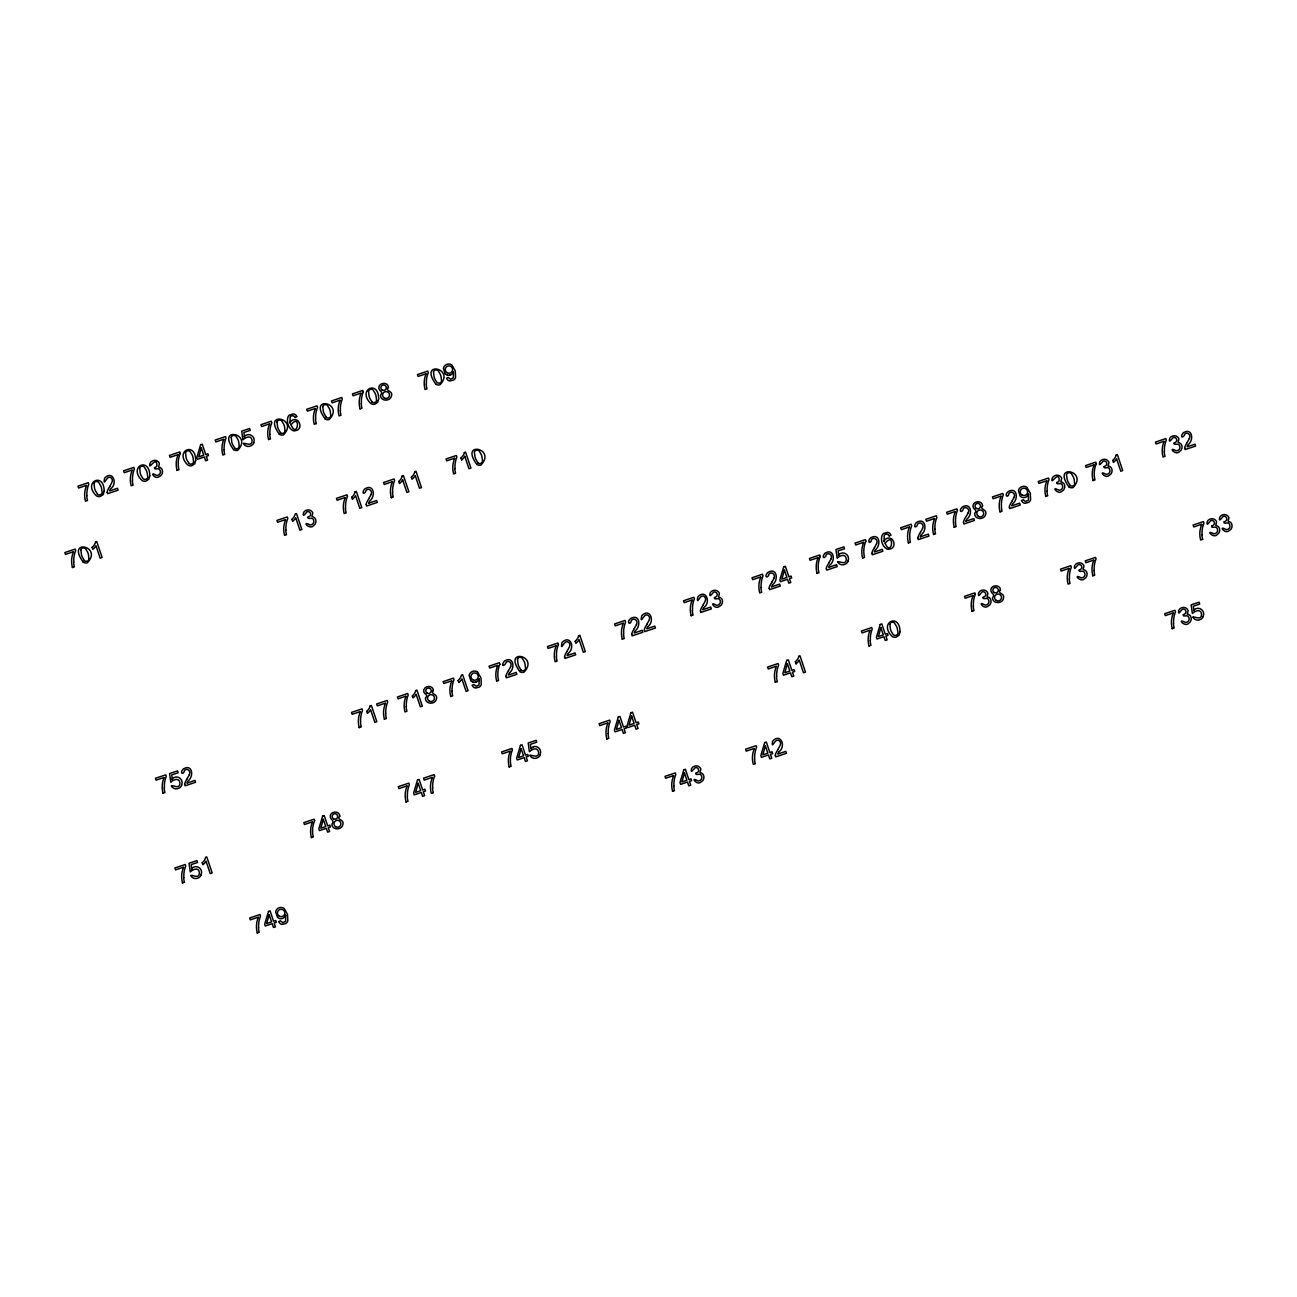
<?xml version="1.0" encoding="UTF-8"?>
<svg xmlns="http://www.w3.org/2000/svg" width="1297" height="1297" viewBox="0 0 1297 1297"><rect width="100%" height="100%" fill="white"/><g stroke="black" fill="none" stroke-linecap="round" stroke-linejoin="round"><path stroke-width="1.5" d="M94.049 483.522L94.535 488.288A29.782 29.782 0 0 0 95.346 490.606L97.518 494.157M80.949 549.912L81.452 554.678A29.782 29.782 0 0 0 82.246 556.997L84.418 560.547M139.671 468.201L140.173 472.967A29.766 29.766 0 0 0 140.968 475.286L143.14 478.82A3.032 3.032 0 0 0 147.842 477.328L147.128 472.708A30.836 30.836 0 0 0 146.334 470.406L144.162 466.855A2.918 2.918 0 0 0 139.492 468.136M185.552 452.783L186.055 457.565A29.782 29.782 0 0 0 186.849 459.868L189.022 463.418M231.288 437.413L231.774 442.18A29.782 29.782 0 0 0 232.585 444.498L234.757 448.032M277.055 422.028L277.558 426.794A29.782 29.782 0 0 0 278.352 429.112L280.525 432.647M322.823 406.626L323.326 411.408A29.782 29.782 0 0 0 324.12 413.711L326.293 417.261M368.543 391.272L369.045 396.039A29.782 29.782 0 0 0 369.84 398.357L372.012 401.908M433.555 371.915L434.057 376.697A29.782 29.782 0 0 0 434.852 379L437.024 382.55A3.032 3.032 0 0 0 441.726 381.059M517.552 659.346L518.038 664.129A29.782 29.782 0 0 0 518.832 666.431L521.021 669.982M889.888 624.214L890.391 628.98A29.782 29.782 0 0 0 891.185 631.299L893.357 634.849A3.032 3.032 0 0 0 898.059 633.358L897.346 628.737A30.869 30.869 0 0 0 896.551 626.419L894.379 622.868A2.918 2.918 0 0 0 889.71 624.149M88.942 559.007L88.407 554.435A30.869 30.869 0 0 0 87.612 552.117L85.44 548.566A2.918 2.918 0 0 0 80.771 549.847M193.561 461.894L193.026 457.306A30.869 30.869 0 0 0 192.232 454.988L190.043 451.453A2.918 2.918 0 0 0 185.39 452.734M239.28 446.508L238.745 441.937A30.869 30.869 0 0 0 237.951 439.618L235.778 436.068A2.918 2.918 0 0 0 231.109 437.348M285.064 431.123L284.529 426.535A30.869 30.869 0 0 0 283.719 424.232L281.546 420.682A2.918 2.918 0 0 0 276.877 421.963M330.816 415.737L330.281 411.149A30.869 30.869 0 0 0 329.487 408.831L327.314 405.296A2.918 2.918 0 0 0 322.645 406.577M376.552 400.368L376.017 395.796A30.869 30.869 0 0 0 375.222 393.477L373.033 389.927A2.918 2.918 0 0 0 368.38 391.208M441.547 381.026L441.012 376.438A30.869 30.869 0 0 0 440.218 374.12L438.208 370.715A2.918 2.918 0 0 0 433.376 371.866M482.516 461.262L481.981 456.69A30.869 30.869 0 0 0 481.187 454.372L479.177 450.967A2.918 2.918 0 0 0 474.345 452.102L475.01 456.933A29.782 29.782 0 0 0 475.804 459.251L477.993 462.786M525.544 668.458L525.009 663.869A30.869 30.869 0 0 0 524.215 661.551L522.043 658.017A2.918 2.918 0 0 0 517.373 659.298M1074.662 483.797L1074.127 479.225A30.836 30.836 0 0 0 1073.332 476.907L1071.322 473.502A2.918 2.918 0 0 0 1066.491 474.653L1067.172 479.485A29.766 29.766 0 0 0 1067.966 481.787L1070.138 485.337M299.591 427.507L299.785 426.81A6.485 6.485 0 0 0 299.542 423.438L298.505 421.476A5.026 5.026 0 0 0 296.932 420.163L295.521 419.661A4.507 4.507 0 0 0 294.079 419.628L293.106 419.855A4.945 4.945 0 0 0 291.144 421.087A4.491 4.491 0 0 0 290.285 422.352L289.961 423.276L290.139 416.856A2.886 2.886 0 0 1 293.77 416.061A4.086 4.086 0 0 1 295.019 417.504L296.964 416.661L295.927 415.17A4.248 4.248 0 0 0 293.333 413.938L289.458 415.072A4.896 4.896 0 0 0 288.258 416.321C286.086 421.055 288.161 428.205 292.895 430.604A5.058 5.058 0 0 0 294.597 430.863L297.078 430.264A4.88 4.88 0 0 0 299.607 427.507M189.33 774.649C191.405 771.618 187.627 767.662 184.677 770.142C183.477 775.752 179.148 773.239 183.315 768.959C192.394 763.349 194.193 776.563 188.016 780.989A8.139 8.139 0 0 0 187.141 783.031M370.942 494.627C372.985 491.644 369.369 487.607 366.354 489.958C364.895 495.146 360.777 493.8 364.619 489.001C373.812 482.889 376.065 496.492 369.613 501.08A8.285 8.285 0 0 0 368.721 503.155M510.58 666.674C512.412 663.983 509.575 659.995 506.511 661.827C504.403 666.95 500.188 666.626 504.371 661.13C513.401 655.131 515.639 668.49 509.283 672.997A8.139 8.139 0 0 0 508.408 675.04L516.238 672.43L516.871 674.31L506.349 677.845A3.68 3.68 0 0 1 506.122 676.499M636.454 624.473C638.675 621.231 634.395 617.194 631.493 620.112C630.455 626.435 625.916 621.96 630.78 618.393C640.102 613.497 640.961 626.613 635.125 630.926A8.285 8.285 0 0 0 634.233 633.001L642.21 630.342L642.858 632.255L632.158 635.854A3.745 3.745 0 0 1 631.915 634.476M773.904 578.267C775.995 575.187 772.169 571.166 769.17 573.696C767.889 579.289 763.576 576.889 767.775 572.48C777.033 566.773 778.832 580.229 772.574 584.704A8.285 8.285 0 0 0 771.683 586.779M830.955 558.942C832.966 556.008 829.464 552.003 826.448 554.354C825.07 559.526 820.936 558.083 824.746 553.397C833.614 547.415 836.111 560.612 829.74 565.119A8.139 8.139 0 0 0 828.767 567.324L836.614 564.698L837.246 566.578L826.724 570.129A3.68 3.68 0 0 1 826.497 568.783M876.561 543.605C878.75 540.427 874.535 536.455 871.681 539.309C870.709 545.259 866.283 541.514 870.757 537.769C879.901 532.548 881.214 545.615 875.264 549.944A8.139 8.139 0 0 0 874.389 551.987L882.219 549.361L882.852 551.241L872.33 554.792A3.68 3.68 0 0 1 872.103 553.446M922.572 528.268C924.615 525.285 921 521.248 917.984 523.599C916.525 528.787 912.407 527.441 916.249 522.642C925.442 516.53 927.712 530.133 921.243 534.721A8.285 8.285 0 0 0 920.351 536.796M968.146 512.818C970.221 509.786 966.443 505.814 963.509 508.311C962.309 513.92 957.964 511.407 962.131 507.127C971.21 501.517 973.009 514.731 966.832 519.157A8.139 8.139 0 0 0 965.957 521.183M1013.978 497.4C1016.151 494.222 1011.952 490.234 1009.098 493.103C1008.126 499.053 1003.7 495.308 1008.174 491.563C1017.318 486.343 1018.615 499.394 1012.681 503.739A8.139 8.139 0 0 0 1011.806 505.781L1019.637 503.155L1020.269 505.036L1009.747 508.586A3.68 3.68 0 0 1 1009.52 507.24M1189.333 438.435C1191.213 435.662 1188.165 431.658 1185.101 433.684C1183.302 438.856 1179.249 437.624 1183.318 432.744C1192.397 427.135 1194.197 440.38 1188.02 444.774A8.139 8.139 0 0 0 1187.144 446.817L1194.975 444.19L1195.607 446.071L1185.085 449.605A3.68 3.68 0 0 1 1184.858 448.259M778.703 751.952C786.566 746.699 780.713 732.27 772.623 741.154C771.277 749.034 773.839 742.111 776.579 740.328C779.627 739.209 781.653 743.1 780.032 745.516A31.614 31.614 0 0 1 777.827 749.471M243.69 443.331C245.765 443.169 252.461 446.849 252.072 440.477C251.359 434.398 245.133 437.624 242.896 439.845L241.696 431.155L249.608 428.496L250.24 430.361L243.885 432.501L244.468 437.073M171.561 785.739C173.62 785.301 179.845 789.451 179.975 783.291C179.651 776.968 173.166 779.724 170.782 782.253L169.583 773.563L177.494 770.888L178.127 772.769L171.771 774.909L172.355 779.465M837.943 561.698C840.002 561.277 846.228 565.411 846.357 559.266C845.79 552.717 839.305 555.927 837.165 558.229L835.949 549.539L843.877 546.864L844.509 548.744L838.154 550.868L838.721 555.44M191.032 875.41C193.091 874.989 199.316 879.123 199.446 872.978C199.008 866.428 192.442 869.671 190.254 871.941L189.054 863.251L196.966 860.576L197.598 862.456L191.243 864.58L191.826 869.152M530.197 755.227C532.305 755.065 539.017 758.761 538.612 752.373C537.558 746.115 531.64 749.666 529.419 751.741L528.203 743.003L536.147 740.328L536.78 742.208L530.408 744.348L530.992 748.936A5.61 5.61 0 0 1 533.472 746.959M1193.159 616.999C1195.218 616.707 1201.687 620.631 1201.557 614.373C1201.022 608.115 1194.618 611.179 1192.365 613.53L1191.165 604.84L1199.077 602.181L1199.709 604.045L1193.353 606.185L1193.937 610.741M889.158 535.904L891.055 535.11L890.018 533.602A4.248 4.248 0 0 0 887.424 532.37L883.549 533.505A4.896 4.896 0 0 0 882.349 534.753C880.177 539.487 882.252 546.637 886.986 549.036A5.058 5.058 0 0 0 888.704 549.296L891.169 548.712A4.88 4.88 0 0 0 893.698 545.94L893.876 545.243A6.485 6.485 0 0 0 893.633 541.87L892.612 539.909A4.945 4.945 0 0 0 891.088 538.579L889.612 538.109A4.507 4.507 0 0 0 888.186 538.06L887.213 538.287A4.945 4.945 0 0 0 885.251 539.52A4.491 4.491 0 0 0 884.376 540.784L884.051 541.708L884.23 535.288A2.886 2.886 0 0 1 887.861 534.494A4.086 4.086 0 0 1 889.11 535.937M86.38 485.418L78.582 488.045L77.95 486.164L88.261 482.695L88.763 484.219A26.216 26.216 0 0 0 86.899 495.827M132.002 470.098L124.22 472.724L123.588 470.843L133.883 467.374L134.402 468.898A26.199 26.199 0 0 0 132.537 480.49M177.884 454.696L170.085 457.306L169.453 455.425L179.764 451.972L180.283 453.48M223.619 439.31L215.821 441.937L215.189 440.056L225.5 436.586L226.002 438.11A26.216 26.216 0 0 0 224.138 449.702M269.387 423.924L261.589 426.551L260.956 424.67L271.268 421.201L271.786 422.725A26.216 26.216 0 0 0 269.906 434.317M315.155 408.539L307.357 411.149L306.724 409.285L317.035 405.815L317.538 407.339A26.216 26.216 0 0 0 315.674 418.931M339.895 400.206L332.097 402.832L331.465 400.951L341.776 397.482L342.295 399.006A26.216 26.216 0 0 0 340.414 410.614M360.874 393.169L353.076 395.796L352.444 393.915L362.755 390.446L363.273 391.97M425.886 373.828L418.088 376.438L417.456 374.574L427.767 371.104L428.269 372.628A26.216 26.216 0 0 0 426.405 384.22M87.466 500.464L85.456 501.145A23.67 23.67 0 0 1 86.591 485.516M176.976 470.406L178.986 469.725A21.806 21.806 0 0 1 178.24 465.104A26.216 26.216 0 0 1 180.234 453.464M316.241 423.568L314.231 424.249A23.67 23.67 0 0 1 315.366 408.62M359.966 408.895L361.976 408.215A21.806 21.806 0 0 1 361.231 403.578M95.475 541.951L96.74 541.53L102.123 557.515L100.161 558.18L95.978 545.713A12.808 12.808 0 0 1 92.817 549.344L92.217 547.496M73.281 551.809L65.482 554.435L64.85 552.554L75.161 549.085L75.664 550.609A26.216 26.216 0 0 0 73.799 562.217M72.356 567.535L74.367 566.854A21.806 21.806 0 0 1 73.637 562.217M464.31 452.523L465.558 452.102L470.941 468.104L468.979 468.752L464.796 456.301M355.038 491.806L356.318 491.368L361.798 507.63L359.804 508.294L355.54 495.632A13.019 13.019 0 0 1 352.33 499.313L351.73 497.432M402.135 475.967L403.416 475.529L408.895 491.79L406.901 492.455L402.637 479.793M414.716 471.735L416.013 471.297L421.476 487.559L419.482 488.223L415.218 475.561A13.019 13.019 0 0 1 412.008 479.242L411.408 477.377M454.485 458.23L446.671 460.857L446.038 458.976L456.349 455.506L456.868 457.03A26.216 26.216 0 0 0 455.004 468.622M345.051 497.594L337.123 500.253L336.474 498.356L346.964 494.822L347.483 496.378M392.148 481.754L384.22 484.43L383.572 482.516L394.061 478.982L394.58 480.538A26.653 26.653 0 0 0 392.683 492.325M285.405 519.659L277.607 522.269L276.974 520.389L287.286 516.936L287.788 518.443A26.199 26.199 0 0 0 285.924 530.035M368.753 503.155L376.697 500.496L377.33 502.409L366.629 506.008A3.745 3.745 0 0 1 366.386 504.63M391.208 497.74L393.25 497.043A22.179 22.179 0 0 1 392.505 492.341M370.083 705.86L371.364 705.438L376.827 721.699L374.833 722.364L370.585 709.702A13.019 13.019 0 0 1 367.375 713.382L366.759 711.502M415.656 690.539L416.921 690.117L422.287 706.103L420.341 706.768L416.142 694.3A12.808 12.808 0 0 1 412.997 697.932L412.397 696.084M578.575 635.757L579.856 635.335L585.336 651.597L583.342 652.261L579.078 639.583A13.019 13.019 0 0 1 575.868 643.28L575.268 641.399M1116.101 455.02L1117.366 454.599L1122.732 470.584L1120.77 471.233L1116.587 458.781A12.792 12.792 0 0 1 1113.442 462.413L1112.842 460.565M163.876 777.552L156.078 780.178L155.445 778.297L165.757 774.828L166.259 776.352A26.216 26.216 0 0 0 164.395 787.96M405.831 696.23L398.033 698.856L397.401 696.975L407.712 693.506L408.215 695.03A26.216 26.216 0 0 0 406.35 706.638M451.583 680.86L443.785 683.47L443.152 681.606L453.464 678.136L453.982 679.644A26.216 26.216 0 0 0 452.102 691.252M497.497 665.41L489.699 668.036L489.066 666.155L499.377 662.686L499.896 664.21M691.998 600.025L684.2 602.635L683.568 600.754L693.863 597.301L694.381 598.809A26.199 26.199 0 0 0 692.517 610.401M817.872 557.694L810.074 560.32L809.441 558.44L819.753 554.97L820.271 556.494M863.478 542.357L855.68 544.983L855.047 543.103L865.358 539.633L865.877 541.157M955.062 511.569L947.264 514.179L946.632 512.299L956.943 508.846L957.445 510.353M1000.895 496.151L993.097 498.778L992.464 496.897L1002.776 493.427L1003.294 494.951A26.216 26.216 0 0 0 1001.43 506.543A21.806 21.806 0 0 0 1002.014 511.18L999.987 511.861M1046.647 480.765L1038.848 483.392L1038.216 481.511L1048.511 478.042L1049.03 479.566A26.199 26.199 0 0 0 1047.165 491.158M1093.922 464.877L1086.124 467.487L1085.492 465.623L1095.787 462.154L1096.305 463.678M1163.879 441.337L1156.097 443.963L1155.465 442.082L1165.76 438.629L1166.279 440.137A26.199 26.199 0 0 0 1164.414 451.729M360.08 711.664L352.152 714.323L351.519 712.41L361.993 708.892L362.512 710.432A26.653 26.653 0 0 0 360.615 722.234A22.179 22.179 0 0 0 361.215 726.952L359.156 727.649M385.258 703.201L377.33 705.86L376.681 703.963L387.171 700.429L387.69 701.969A26.653 26.653 0 0 0 385.793 713.772M556.008 645.793L548.08 648.451L547.431 646.538L557.921 643.02L558.44 644.56M623.16 623.208L615.216 625.867L614.583 623.954L625.073 620.436L625.592 621.976A26.653 26.653 0 0 0 623.679 633.779M760.593 576.987L752.665 579.662L752.017 577.749L762.506 574.231L763.025 575.771A26.653 26.653 0 0 0 761.128 587.573M909.262 527.004L901.334 529.662L900.685 527.766L911.175 524.231L911.694 525.771A26.653 26.653 0 0 0 909.797 537.574A22.179 22.179 0 0 0 910.397 542.292L908.338 542.989M934.44 518.541L926.496 521.199L925.863 519.303L936.337 515.768L936.856 517.325A26.653 26.653 0 0 0 934.959 529.111M187.173 783.031L194.988 780.405L195.62 782.286L185.098 785.82A3.68 3.68 0 0 1 184.855 784.49M702.909 609.655L710.724 607.028L711.356 608.909L700.834 612.443A3.68 3.68 0 0 1 700.607 611.098M965.989 521.199L973.804 518.573L974.436 520.454L963.914 523.988A3.68 3.68 0 0 1 963.671 522.642M771.715 586.795L779.659 584.12L780.291 586.033L769.591 589.632A3.745 3.745 0 0 1 769.348 588.271M920.384 536.796L928.328 534.137L928.976 536.05L918.26 539.649A3.745 3.745 0 0 1 918.033 538.271M162.952 793.278L164.962 792.597A21.806 21.806 0 0 1 164.216 787.96M496.589 681.136L498.599 680.455A21.806 21.806 0 0 1 497.853 675.818A26.216 26.216 0 0 1 499.848 664.194M691.074 615.718L693.084 615.054A21.79 21.79 0 0 1 692.339 610.417M816.964 573.404L818.958 572.723A21.806 21.806 0 0 1 818.229 568.102A26.216 26.216 0 0 1 820.223 556.478M862.57 558.067L864.58 557.386A21.806 21.806 0 0 1 863.834 552.765A26.216 26.216 0 0 1 865.829 541.141M954.138 527.279L956.148 526.598A21.806 21.806 0 0 1 955.419 521.978M1045.722 496.475L1047.733 495.794A21.79 21.79 0 0 1 1046.987 491.174M1092.998 480.571L1095.008 479.906A21.79 21.79 0 0 1 1094.263 475.269A26.199 26.199 0 0 1 1096.257 463.661M384.317 719.187L386.36 718.489M622.22 639.194L624.262 638.497A22.179 22.179 0 0 1 623.517 633.795M933.5 534.526L935.542 533.829A22.179 22.179 0 0 1 934.797 529.127M406.918 785.917L398.941 788.592L398.309 786.663L408.831 783.129L409.349 784.685A26.767 26.767 0 0 0 407.436 796.536M432.177 777.422L424.216 780.097L423.568 778.168L434.106 774.633L434.625 776.19M510.045 751.19L502.215 753.833L501.582 751.936L511.942 748.45L512.445 749.99M869.849 630.277L862.051 632.904L861.419 631.023L871.73 627.553L872.233 629.077A26.216 26.216 0 0 0 870.368 640.669M972.896 595.615L965.114 598.241L964.482 596.361L974.777 592.891L975.295 594.415M798.741 656.282L800.022 655.86L805.502 672.122L803.508 672.786L799.244 660.108A13.019 13.019 0 0 1 796.034 663.805M205.542 857.382L206.807 856.96L212.173 872.946L210.227 873.611L206.028 861.143A12.808 12.808 0 0 1 202.883 864.775L202.283 862.927M312.269 821.909L304.471 824.519L303.838 822.638L314.133 819.185L314.652 820.693M607.709 722.932L599.749 725.623L599.101 723.694L609.622 720.159L610.141 721.716A26.767 26.767 0 0 0 608.244 733.551M776.173 666.318L768.246 668.976L767.597 667.063L778.087 663.545L778.605 665.085A26.653 26.653 0 0 0 776.708 676.888M1068.923 568.41L1061.141 571.037L1060.508 569.156L1070.803 565.703L1071.322 567.211A26.199 26.199 0 0 0 1069.458 578.802M1093.663 560.109L1085.865 562.72L1085.232 560.839L1095.543 557.386L1096.046 558.894A26.199 26.199 0 0 0 1094.182 570.485M1201.557 524.312L1193.759 526.939L1193.127 525.058L1203.438 521.605L1203.94 523.113A26.199 26.199 0 0 0 1202.076 534.704M183.347 867.239L175.549 869.865L174.917 867.985L185.212 864.515L185.73 866.039A26.216 26.216 0 0 0 183.866 877.647M509.121 766.965L511.148 766.284A21.887 21.887 0 0 1 510.402 761.647A26.313 26.313 0 0 1 512.412 749.974M868.925 645.987L870.936 645.306A21.806 21.806 0 0 1 870.19 640.686M971.988 611.325L973.998 610.644A21.79 21.79 0 0 1 973.253 606.023M405.977 801.951L408.02 801.27A22.26 22.26 0 0 1 407.274 796.536M311.345 837.619L313.355 836.938A21.806 21.806 0 0 1 312.609 832.317A26.216 26.216 0 0 1 314.62 820.677M606.769 738.982L608.828 738.301A22.26 22.26 0 0 1 608.066 733.567M775.233 682.287L777.276 681.606M1092.739 575.803L1094.749 575.122A21.79 21.79 0 0 1 1094.019 570.502M1202.643 539.341L1200.633 540.022A23.654 23.654 0 0 1 1201.768 524.41M182.423 882.949L184.433 882.284A21.806 21.806 0 0 1 183.688 877.647M673.435 775.622L665.637 778.249L665.004 776.368L675.299 772.915L675.818 774.422A26.199 26.199 0 0 0 673.954 786.014M754.157 748.466L746.213 751.141L745.58 749.228L756.054 745.694L756.589 747.25A26.653 26.653 0 0 0 754.676 759.037M258.119 917.238L250.321 919.865L249.689 917.984L260 914.515L260.502 916.039A26.216 26.216 0 0 0 258.638 927.647M1173.104 612.995L1165.306 615.605L1164.674 613.74L1174.969 610.271L1175.487 611.795A26.199 26.199 0 0 0 1173.623 623.387M672.511 791.332L674.521 790.651A21.79 21.79 0 0 1 673.775 786.031M257.195 932.965L259.205 932.284A21.806 21.806 0 0 1 258.476 927.647M1172.18 628.688L1174.19 628.024A21.79 21.79 0 0 1 1173.445 623.387M450.254 375.028L449.281 375.255M475.95 682.06L474.978 682.287M477.62 672.105L480.976 677.974L481.284 684.605A5.172 5.172 0 0 1 479.128 687.151L475.707 687.994A4.134 4.134 0 0 1 473.454 687.053L472.108 685.254L473.94 684.459L476.177 686.243L479.047 684.897L479.193 679.061M1068.939 486.845C1051.316 462.964 1088.961 470.779 1073.089 487.559A4.734 4.734 0 0 1 1068.89 486.894M435.808 384.058C418.153 360.015 455.944 368.17 439.975 384.787A4.734 4.734 0 0 1 435.776 384.107M476.777 464.31C459.154 440.396 496.848 448.259 480.944 465.023A4.734 4.734 0 0 1 476.745 464.358M325.077 418.769C307.438 394.791 345.164 402.8 329.243 419.498A4.734 4.734 0 0 1 325.044 418.818M279.325 434.171C261.67 410.128 299.445 418.266 283.492 434.884A4.734 4.734 0 0 1 279.293 434.203M519.805 671.489C502.166 647.543 539.892 655.504 523.972 672.219A4.734 4.734 0 0 1 519.773 671.538M233.541 449.556C215.902 425.578 253.628 433.587 237.708 450.27A4.734 4.734 0 0 1 233.509 449.605M83.219 562.055C65.563 538.077 103.306 546.086 87.369 562.768A4.734 4.734 0 0 1 83.186 562.104M445.195 373.795L443.444 368.543A5.075 5.075 0 0 1 443.704 367.505A5.334 5.334 0 0 1 444.449 366.111A4.831 4.831 0 0 1 445.552 365.057L447.368 364.214A5.415 5.415 0 0 1 450.108 364.214A5.334 5.334 0 0 1 451.907 365.008L455.279 370.942L455.571 377.573A5.172 5.172 0 0 1 453.431 380.118L450.01 380.961A4.134 4.134 0 0 1 447.757 380.021L446.411 378.221L448.227 377.427L450.464 379.21L453.35 377.865L453.496 372.028M470.892 680.828L469.157 675.575A5.075 5.075 0 0 1 469.401 674.537A5.334 5.334 0 0 1 470.146 673.143A4.831 4.831 0 0 1 471.249 672.073L473.081 671.246A5.415 5.415 0 0 1 475.804 671.246A5.334 5.334 0 0 1 477.604 672.041M1028.375 493.979L1028.391 494.044A4.815 4.815 0 0 1 1027.273 496.021A4.637 4.637 0 0 1 1025.279 497.351L1024.29 497.578A4.556 4.556 0 0 1 1022.376 497.432A5.269 5.269 0 0 1 1021.436 497.043A4.929 4.929 0 0 1 1020.204 496.119L1018.469 490.882A5.075 5.075 0 0 1 1018.712 489.844A5.334 5.334 0 0 1 1019.458 488.434A4.831 4.831 0 0 1 1020.561 487.38L1022.393 486.537A5.415 5.415 0 0 1 1025.133 486.537M453.35 371.655L453.383 371.704A4.815 4.815 0 0 1 452.264 373.698A4.637 4.637 0 0 1 447.449 375.06M479.047 678.688L479.079 678.736A4.815 4.815 0 0 1 477.961 680.73A4.637 4.637 0 0 1 473.162 682.092M285.616 915.131L285.583 915.066A4.815 4.815 0 0 1 284.481 917.125A4.637 4.637 0 0 1 282.487 918.438L281.514 918.681A4.556 4.556 0 0 1 279.585 918.519A5.269 5.269 0 0 1 278.66 918.13A4.815 4.815 0 0 1 277.477 917.238L275.677 911.969A5.075 5.075 0 0 1 276.634 909.602A4.831 4.831 0 0 1 277.769 908.467L279.601 907.641A5.415 5.415 0 0 1 282.341 907.641A5.253 5.253 0 0 1 284.156 908.5L287.512 914.369L287.804 920.983A5.172 5.172 0 0 1 285.664 923.545L282.243 924.388A4.134 4.134 0 0 1 279.99 923.448L278.644 921.648L280.46 920.838L282.697 922.637L285.583 921.292L285.729 915.455M795.434 661.924L796.082 663.853M461.035 458.068L461.683 459.965M398.828 481.609L399.476 483.522A13.019 13.019 0 0 0 402.637 479.793M458.149 680.698L458.781 682.595A12.808 12.808 0 0 0 461.894 678.915L466.093 691.382L468.055 690.717L462.672 674.732L461.408 675.153A10.376 10.376 0 0 1 458.036 680.552M291.971 519.497L292.603 521.394A12.792 12.792 0 0 0 295.716 517.714L299.899 530.165L301.861 529.516L296.478 513.531L295.23 513.952A10.36 10.36 0 0 1 291.841 519.351M1028.505 494.368L1028.375 500.188L1025.489 501.534L1023.252 499.75L1021.42 500.561L1022.782 502.344A4.134 4.134 0 0 0 1025.035 503.285L1028.44 502.442A5.172 5.172 0 0 0 1030.596 499.896L1030.304 493.265L1026.932 487.413A5.334 5.334 0 0 0 1025.084 486.456M1223.995 521.88C1223.622 525.155 1228.826 520.794 1229.686 524.701C1231.291 527.571 1227.4 531.138 1224.79 528.998C1218.742 525.269 1224.806 534.51 1229.005 530.749C1232.62 529.338 1233.334 523.599 1229.783 521.734C1225.535 522.091 1230.934 518.427 1228.016 516.174C1225.924 513.499 1221.255 514.293 1219.731 517.179C1218.321 522.675 1221.109 518.881 1223.087 516.482C1225.373 515.282 1227.967 518.362 1226.346 520.389A4.313 4.313 0 0 1 1224.303 521.783M1211.625 526.031C1211.252 529.306 1216.456 524.961 1217.316 528.868C1218.969 531.802 1214.867 535.402 1212.29 533.051C1205.724 530.003 1213.7 539.001 1217.38 534.477C1220.736 532.613 1220.558 526.631 1216.635 525.609C1213.927 526.079 1218.58 521.621 1215.37 520.016C1213.084 517.649 1208.626 518.638 1207.264 521.524C1206.21 527.166 1208.755 522.642 1210.847 520.583C1213.133 519.53 1215.565 522.594 1213.976 524.539A4.313 4.313 0 0 1 1211.949 525.95M1173.947 443.055C1173.623 446.087 1179.151 442.082 1179.767 446.217C1181.097 449.2 1176.865 452.41 1174.498 449.962C1168.289 447.125 1175.779 455.863 1179.476 451.664C1182.832 449.962 1183.059 444.287 1179.443 442.78C1175.86 443.12 1180.983 438.953 1177.789 437.138C1175.649 434.771 1171.386 435.533 1169.797 438.159C1168.111 443.687 1171.045 440.25 1173.039 437.673C1175.325 436.457 1177.935 439.537 1176.298 441.564A4.313 4.313 0 0 1 1174.271 442.974M1183.156 614.713C1182.799 617.891 1187.987 613.692 1188.863 617.534C1190.549 620.55 1186.22 624.181 1183.707 621.603C1177.449 618.799 1185.02 627.489 1188.684 623.306C1192.04 621.603 1192.267 615.929 1188.652 614.421C1184.923 614.891 1190.111 611 1187.193 609.006C1184.955 606.137 1179.8 607.272 1178.633 610.595C1178.26 616.334 1180.189 610.449 1182.669 609.185C1184.907 608.406 1186.998 611.39 1185.507 613.222A4.313 4.313 0 0 1 1183.48 614.616M1103.974 466.596C1103.601 469.871 1108.822 465.51 1109.681 469.417C1111.237 472.221 1107.557 475.756 1104.898 473.794C1098.348 469.952 1105.352 479.582 1109.502 475.188C1112.81 473.502 1113.102 467.99 1109.632 466.369C1105.628 466.807 1110.929 462.997 1108.011 460.889C1105.903 458.214 1101.25 459.008 1099.726 461.878C1098.283 467.374 1101.088 463.58 1103.066 461.197C1105.352 459.997 1107.962 463.078 1106.325 465.104A4.313 4.313 0 0 1 1104.298 466.498M1078.991 570.129C1078.634 573.323 1083.822 569.107 1084.697 572.966C1086.383 575.981 1082.055 579.613 1079.542 577.035C1073.284 574.231 1080.855 582.92 1084.519 578.721C1088.005 577.003 1088.07 570.956 1084.162 569.756C1081.114 570.21 1085.946 565.914 1082.833 564.211C1080.547 561.666 1075.813 562.736 1074.548 565.816C1073.786 571.507 1076.056 566.286 1078.374 564.649C1080.628 563.725 1082.882 566.757 1081.341 568.637A4.313 4.313 0 0 1 1079.315 570.048M1056.698 482.484C1056.325 485.759 1061.546 481.414 1062.405 485.305C1063.994 488.175 1060.119 491.758 1057.509 489.601C1051.267 485.953 1057.866 495.292 1061.984 491.223C1065.534 489.65 1065.923 483.765 1062.194 482.208C1058.465 482.743 1063.783 478.528 1060.557 476.566C1058.352 474.135 1053.942 474.994 1052.451 477.782C1049.451 487.688 1059.39 468.574 1059.146 480.863A4.313 4.313 0 0 1 1057.023 482.403M982.964 597.333C982.591 600.608 987.811 596.263 988.654 600.171C990.308 603.105 986.206 606.704 983.645 604.353C977.662 600.949 983.953 609.914 987.99 606.202C991.54 604.824 992.302 599.23 988.914 597.269C984.536 597.495 989.595 594.512 987.244 591.983C985.25 588.789 979.867 589.697 978.522 593.021C977.76 598.614 980.094 593.75 982.202 591.886C984.407 590.865 986.806 593.734 985.412 595.728A4.313 4.313 0 0 1 983.288 597.252M714.42 597.577C714.047 600.851 719.251 596.507 720.111 600.398C721.667 603.202 718.003 606.737 715.344 604.791C709.427 600.722 714.744 610.044 719.17 606.558C722.915 605.326 723.872 599.554 720.37 597.512C715.944 597.787 721.229 594.464 718.538 591.983C716.544 589.243 711.923 589.908 710.27 592.68C708.551 598.079 711.599 595.015 713.382 592.243C715.604 590.946 718.343 593.831 716.868 595.955A4.313 4.313 0 0 1 714.744 597.495M695.857 773.19C695.484 776.465 700.688 772.104 701.547 776.011C703.169 778.897 699.261 782.448 696.651 780.308C690.442 776.66 697.008 785.982 701.126 781.929C704.628 780.372 705.082 774.649 701.499 772.963C697.462 773.401 702.942 769.461 699.796 767.37C697.656 764.825 693.117 765.652 691.593 768.489C690.231 774.131 692.938 769.964 695.095 767.743C697.364 766.673 699.796 769.753 698.208 771.699A4.313 4.313 0 0 1 696.181 773.093M307.843 517.211C307.486 520.356 312.853 516.19 313.598 520.194C315.171 523.291 310.615 526.695 308.264 523.988C302.023 521.702 310.161 530.019 313.582 525.658C316.825 523.826 316.808 518.184 313.177 516.871C309.772 517.341 314.798 513.255 311.783 511.407C309.675 508.91 305.298 509.64 303.693 512.315C301.958 517.698 305.022 514.666 306.789 511.877C309.091 510.532 311.864 513.628 310.194 515.72A4.313 4.313 0 0 1 308.151 517.13M154.44 467.65C154.084 470.843 159.272 466.628 160.131 470.487C161.655 473.227 158.169 476.729 155.494 474.961C149.414 470.73 154.651 480.085 159.191 476.648C162.919 475.399 163.892 469.627 160.39 467.585C156.029 467.86 161.379 464.213 158.38 461.845C156.126 459.17 151.279 460.208 149.998 463.353C147.599 472.221 157.132 453.95 156.888 466.045A4.313 4.313 0 0 1 154.765 467.568M189.362 774.666A31.079 31.079 0 0 1 187.157 778.54M184.563 784.409A14.721 14.721 0 0 1 187.335 778.686M171.285 785.885A5.512 5.512 0 0 0 178.824 788.219A5.383 5.383 0 0 0 181.742 785.123M171.966 779.173A5.674 5.674 0 0 1 181.596 785.058M163.033 793.245A23.67 23.67 0 0 1 164.087 777.649M205.656 857.414A10.376 10.376 0 0 1 202.154 862.781M190.756 875.556A5.512 5.512 0 0 0 198.295 877.907A5.383 5.383 0 0 0 201.213 874.81M191.437 868.86A5.674 5.674 0 0 1 201.067 874.745M182.504 882.933A23.67 23.67 0 0 1 183.558 867.336M257.292 932.932A23.67 23.67 0 0 1 258.33 917.336M311.426 837.586A23.67 23.67 0 0 1 312.48 821.99M432.712 788.025A26.767 26.767 0 0 1 434.576 776.173M432.404 777.503A24.157 24.157 0 0 0 431.334 793.44L433.295 792.775A22.26 22.26 0 0 1 432.533 788.041M406.058 801.935A24.157 24.157 0 0 1 407.128 785.998M529.906 755.373A5.528 5.528 0 0 0 537.477 757.724A5.399 5.399 0 0 0 540.411 754.611M533.375 746.634A5.723 5.723 0 0 1 540.168 754.497M509.218 766.949A23.751 23.751 0 0 1 510.256 751.287M606.866 738.966A24.157 24.157 0 0 1 607.92 723.029M672.592 791.316A23.654 23.654 0 0 1 673.646 775.719M775.493 755.519A3.745 3.745 0 0 0 775.736 756.881L786.436 753.281L785.787 751.368L777.86 754.043A8.285 8.285 0 0 1 778.719 751.968M775.184 755.438A14.98 14.98 0 0 1 778.022 749.617M754.368 748.564A24.059 24.059 0 0 0 753.298 764.419L755.259 763.771A22.179 22.179 0 0 1 754.514 759.053M798.855 656.314A10.554 10.554 0 0 1 795.304 661.778M775.33 682.271A24.059 24.059 0 0 1 776.384 666.399M777.292 681.606A22.179 22.179 0 0 1 776.53 676.888M869.006 645.971A23.67 23.67 0 0 1 870.06 630.358M973.431 606.007A26.199 26.199 0 0 1 975.247 594.399M972.069 611.292A23.654 23.654 0 0 1 973.107 595.712M1092.836 575.787A23.654 23.654 0 0 1 1093.874 560.191M1069.133 568.508A23.654 23.654 0 0 0 1068.096 584.104L1070.025 583.439A21.79 21.79 0 0 1 1069.279 578.819M1192.867 617.145A5.512 5.512 0 0 0 1200.406 619.48A5.383 5.383 0 0 0 1203.324 616.399M1193.564 610.449A5.674 5.674 0 0 1 1203.178 616.334M1172.261 628.672A23.654 23.654 0 0 1 1173.315 613.076M1202.659 539.341A21.79 21.79 0 0 1 1201.914 534.721M1189.365 438.451A31.063 31.063 0 0 1 1187.144 442.326M1184.566 448.195A14.721 14.721 0 0 1 1187.339 442.472M1164.09 441.434A23.654 23.654 0 0 0 1163.052 457.03L1164.982 456.366A21.79 21.79 0 0 1 1164.236 451.745M1116.214 455.052A10.36 10.36 0 0 1 1112.713 460.419M1093.079 480.555A23.654 23.654 0 0 1 1094.133 464.958M1074.824 483.846A3.032 3.032 0 0 1 1070.025 485.467M1045.804 496.443A23.654 23.654 0 0 1 1046.857 480.863M1014.027 497.416A31.079 31.079 0 0 1 1011.806 501.291M1009.212 507.159A14.721 14.721 0 0 1 1012 501.436M1000.068 511.845A23.67 23.67 0 0 1 1001.106 496.232M968.178 512.834A31.079 31.079 0 0 1 965.973 516.709A14.721 14.721 0 0 0 963.379 522.578M955.581 521.961A26.216 26.216 0 0 1 957.413 510.337M954.235 527.247A23.67 23.67 0 0 1 955.273 511.65M933.581 534.494A24.059 24.059 0 0 1 934.651 518.638M922.605 528.301A31.614 31.614 0 0 1 920.351 532.24M917.725 538.206A14.98 14.98 0 0 1 920.546 532.386M908.419 542.957A24.059 24.059 0 0 1 909.473 527.101M876.61 543.621A31.079 31.079 0 0 1 874.389 547.512M871.795 553.365A14.721 14.721 0 0 1 874.583 547.642M862.651 558.05A23.67 23.67 0 0 1 863.689 542.438M837.651 561.844A5.512 5.512 0 0 0 845.19 564.195A5.383 5.383 0 0 0 848.125 561.098M838.348 555.148A5.674 5.674 0 0 1 847.979 561.034M830.988 558.958A31.079 31.079 0 0 1 828.783 562.833M826.189 568.702A14.721 14.721 0 0 1 828.961 562.979M817.045 573.387A23.67 23.67 0 0 1 818.083 557.775M773.936 578.284A31.614 31.614 0 0 1 771.683 582.223M769.04 588.19A14.98 14.98 0 0 1 771.877 582.369M760.804 577.084A24.059 24.059 0 0 0 759.75 592.956L761.696 592.291A22.179 22.179 0 0 1 760.95 587.573M702.877 609.639A8.139 8.139 0 0 1 703.768 607.612C711.469 602.424 705.73 588.254 697.77 596.993C696.457 604.726 698.97 597.917 701.661 596.182C704.66 595.08 706.654 598.906 705.065 601.273A31.063 31.063 0 0 1 702.893 605.164M700.299 611.033A14.721 14.721 0 0 1 703.071 605.31M691.155 615.702A23.654 23.654 0 0 1 692.209 600.106M644.496 630.245A3.745 3.745 0 0 0 644.739 631.623L655.439 628.024L654.807 626.111L646.863 628.769A8.285 8.285 0 0 1 647.722 626.694C655.342 621.522 650.073 607.207 641.756 615.686C639.972 624.116 642.858 617.129 645.42 615.118C648.484 613.821 650.737 617.761 649.051 620.242A31.614 31.614 0 0 1 646.83 624.214M644.187 630.18A14.98 14.98 0 0 1 647.025 624.36M636.503 624.505A31.614 31.614 0 0 1 634.249 628.445M631.607 634.411A14.98 14.98 0 0 1 634.444 628.591M622.317 639.162A24.059 24.059 0 0 1 623.371 623.29M578.689 635.789A10.554 10.554 0 0 1 575.138 641.253M564.762 657.06A3.745 3.745 0 0 0 565.006 658.422L575.706 654.823L575.057 652.91L567.129 655.585A8.285 8.285 0 0 1 567.989 653.51C575.625 648.338 570.356 634.006 562.023 642.501C560.272 651.256 563.109 643.539 565.849 641.869C568.897 640.767 570.939 644.641 569.302 647.057A31.614 31.614 0 0 1 567.097 651.029M564.454 656.979A14.98 14.98 0 0 1 567.292 651.175M556.543 656.363A26.653 26.653 0 0 1 558.391 644.544M556.218 645.874A24.059 24.059 0 0 0 555.165 661.746L557.11 661.081A22.179 22.179 0 0 1 556.364 656.363M525.707 668.49A3.032 3.032 0 0 1 520.908 670.111M510.629 666.69A31.079 31.079 0 0 1 508.408 670.565M505.814 676.434A14.721 14.721 0 0 1 508.602 670.711M496.67 681.103A23.67 23.67 0 0 1 497.708 665.507M470.957 680.844A4.815 4.815 0 0 0 472.173 681.752A5.269 5.269 0 0 0 473.065 682.125M451.794 680.941A23.67 23.67 0 0 0 450.756 696.538L452.685 695.889A21.806 21.806 0 0 1 451.94 691.269M415.77 690.571A10.376 10.376 0 0 1 412.268 695.938M406.042 696.327A23.67 23.67 0 0 0 405.004 711.923L406.918 711.275A21.806 21.806 0 0 1 406.188 706.638M384.415 719.154A24.059 24.059 0 0 1 385.468 703.298M386.376 718.489A22.179 22.179 0 0 1 385.614 713.788M370.196 705.892A10.554 10.554 0 0 1 366.646 711.356M359.237 727.617A24.059 24.059 0 0 1 360.307 711.745M285.616 519.74A23.654 23.654 0 0 0 284.578 535.337L286.491 534.688A21.79 21.79 0 0 1 285.762 530.051M370.974 494.66A31.614 31.614 0 0 1 368.721 498.599M366.078 504.565A14.98 14.98 0 0 1 368.915 498.745M355.151 491.822A10.554 10.554 0 0 1 351.6 497.286M345.586 508.165A26.653 26.653 0 0 1 347.434 496.362M345.261 497.691A24.059 24.059 0 0 0 344.208 513.547L346.153 512.882A22.179 22.179 0 0 1 345.407 508.181M414.845 471.768A10.554 10.554 0 0 1 411.279 477.215M402.248 475.999A10.554 10.554 0 0 1 398.698 481.446M391.305 497.708A24.059 24.059 0 0 1 392.359 481.852M482.679 461.31A3.032 3.032 0 0 1 477.88 462.932M464.796 456.285A12.808 12.808 0 0 1 461.635 459.916M464.423 452.556A10.376 10.376 0 0 1 460.921 457.922M454.68 458.311A23.67 23.67 0 0 0 453.642 473.924L455.571 473.259A21.806 21.806 0 0 1 454.825 468.639M445.244 373.812A4.815 4.815 0 0 0 446.46 374.72A5.269 5.269 0 0 0 447.368 375.092M426.097 373.909A23.67 23.67 0 0 0 425.059 389.505L426.972 388.857A21.806 21.806 0 0 1 426.243 384.236M376.714 400.416A3.032 3.032 0 0 1 371.915 402.038M361.409 403.578A26.216 26.216 0 0 1 363.225 391.953M360.047 408.863A23.67 23.67 0 0 1 361.085 393.267M340.106 400.303A23.67 23.67 0 0 0 339.068 415.899L340.998 415.251A21.806 21.806 0 0 1 340.252 410.614M330.994 415.77A3.032 3.032 0 0 1 326.179 417.391M316.257 423.568A21.806 21.806 0 0 1 315.511 418.947M285.227 431.155A3.032 3.032 0 0 1 280.428 432.793M269.598 424.006A23.67 23.67 0 0 0 268.56 439.618L270.473 438.953A21.806 21.806 0 0 1 269.744 434.333M243.398 443.477A5.512 5.512 0 0 0 250.937 445.811A5.383 5.383 0 0 0 253.855 442.715M244.095 436.765A5.674 5.674 0 0 1 253.709 442.65M239.459 446.557A3.032 3.032 0 0 1 234.644 448.178M223.83 439.407A23.67 23.67 0 0 0 222.792 455.004L224.705 454.355A21.806 21.806 0 0 1 223.976 449.719M193.723 461.927A3.032 3.032 0 0 1 188.924 463.548M177.057 470.373A23.67 23.67 0 0 1 178.094 454.777M132.213 470.195A23.654 23.654 0 0 0 131.175 485.775L133.105 485.127A21.79 21.79 0 0 1 132.359 480.506M107.359 492.357A3.68 3.68 0 0 0 107.602 493.687L118.124 490.153L117.492 488.272L109.678 490.898A8.139 8.139 0 0 1 110.537 488.856C118.043 483.781 112.839 469.692 104.668 478.026C102.933 486.602 105.722 479.063 108.429 477.426C111.429 476.323 113.439 480.149 111.834 482.516A31.079 31.079 0 0 1 109.661 486.407M107.067 492.276A14.721 14.721 0 0 1 109.84 486.553M97.405 494.287A3.032 3.032 0 0 0 102.22 492.665L101.506 488.045A30.869 30.869 0 0 0 100.712 485.727L98.54 482.176A2.918 2.918 0 0 0 93.87 483.457M87.483 500.464A21.806 21.806 0 0 1 86.737 495.827M95.589 541.984A10.376 10.376 0 0 1 92.103 547.35M89.12 559.056A3.032 3.032 0 0 1 84.305 560.677M72.454 567.502A23.67 23.67 0 0 1 73.491 551.906M291.047 424.751C297.451 440.218 301.39 412.041 291.047 424.751M885.138 543.184C891.347 558.585 895.741 530.586 885.138 543.184M104.165 491.141L103.225 494.546L100.469 496.378A4.734 4.734 0 0 1 96.27 495.713C82.246 482.062 104.084 471.362 104.165 491.141M149.787 475.821L148.847 479.209L146.091 481.057A4.734 4.734 0 0 1 141.908 480.376C127.884 466.742 149.706 456.058 149.787 475.821M195.685 460.403L194.745 463.807L191.988 465.655A4.734 4.734 0 0 1 187.789 464.975C173.766 451.34 195.588 440.623 195.685 460.403M378.675 398.892L377.735 402.297L374.979 404.129A4.734 4.734 0 0 1 370.78 403.464C356.756 389.813 378.578 379.113 378.675 398.892M900.005 631.834L899.064 635.238L896.308 637.07A4.734 4.734 0 0 1 892.109 636.405C878.085 622.755 899.923 612.054 900.005 631.834M339.782 816.17C336.069 820.223 344.564 819.056 342.878 824.503C341.986 830.291 332.048 830.453 331.886 824.179C335.437 819.477 329.47 820.579 330.362 815.262C331.773 810.771 339.765 811.03 339.782 816.17M388.403 387.446C384.625 391.386 393.721 390.656 391.386 396.25C389.975 401.778 380.459 401.389 380.491 395.261C384.204 390.721 377.849 391.84 378.967 386.538C380.394 382.048 388.387 382.291 388.403 387.446M433.344 690.507C429.68 694.3 438.856 693.944 436.262 699.553C434.576 705.065 424.994 704.174 425.448 697.981C429.437 693.782 422.449 694.754 423.924 689.599C425.335 685.108 433.328 685.351 433.344 690.507M982.575 505.83C978.911 509.786 987.844 509.04 985.574 514.65C984.131 520.259 974.42 519.708 974.679 513.482C978.538 509.121 971.907 510.143 973.155 504.922C974.566 500.431 982.559 500.691 982.575 505.83M1000.409 589.892C996.728 593.945 1005.159 592.778 1003.505 598.225C1002.613 604.013 992.675 604.159 992.513 597.885C995.999 593.167 990.324 594.496 990.908 589.178C992.14 584.525 1000.376 584.639 1000.409 589.892M201.327 447.984L198.765 456.836L203.742 455.166L201.327 447.984M269.176 914.693L266.615 923.561L271.592 921.875L269.176 914.693M323.326 819.347L320.764 828.216L325.742 826.529L323.326 819.347M418.218 783.307L415.591 792.354L420.682 790.635L418.218 783.307M521.167 748.628L518.573 757.529L523.583 755.843L521.167 748.628M619.009 720.338L616.383 729.384L621.474 727.666L619.009 720.338M631.639 716.09L629.013 725.136L634.103 723.418L631.639 716.09M684.492 773.077L681.914 781.929L686.907 780.259L684.492 773.077M784.426 570.177L781.815 579.175L786.89 577.473L784.426 570.177M787.425 663.724L784.815 672.721L789.873 671.019L787.425 663.724M765.408 745.872L762.782 754.886L767.856 753.184L765.408 745.872M880.906 627.732L878.345 636.584L883.322 634.914L880.906 627.732M200.63 444.725L196.836 457.484L197.436 459.284L204.342 456.949L205.623 460.759L207.585 460.111L206.304 456.301L208.46 455.571L207.844 453.788L205.704 454.501L202.235 444.19L200.63 444.725M268.479 911.434L264.685 924.194L265.285 925.993L272.208 923.675L273.489 927.485L275.434 926.82L274.153 923.01L276.31 922.297L275.71 920.497L273.554 921.227L270.084 910.899L268.479 911.434M322.629 816.089L318.835 828.864L319.435 830.647L326.341 828.329L327.622 832.139L329.584 831.49L328.303 827.664L330.459 826.951L329.843 825.151L327.703 825.881L324.234 815.554L322.629 816.089M417.504 779.983L413.63 793.018L414.229 794.85L421.298 792.467L422.595 796.374L424.605 795.693L423.292 791.802L425.481 791.057L424.865 789.225L422.676 789.97L419.126 779.432L417.504 779.983M520.47 745.353L516.644 758.178L517.26 759.977L524.199 757.643L525.48 761.469L527.441 760.804L526.16 756.978L528.317 756.248L527.717 754.449L525.544 755.178L522.059 744.818L520.47 745.353M618.296 716.998L614.421 730.033L615.037 731.865L622.09 729.498L623.403 733.389L625.397 732.724L624.084 728.833L626.289 728.087L625.673 726.255L623.468 727.001L619.934 716.463L618.296 716.998M630.926 712.75L627.051 725.785L627.667 727.617L634.719 725.25L636.033 729.141L638.027 728.476L636.714 724.585L638.918 723.839L638.302 722.007L636.114 722.753L632.563 712.215L630.926 712.75M683.795 769.818L680.001 782.577L680.601 784.377L687.507 782.042L688.788 785.869L690.734 785.204L689.453 781.394L691.609 780.664L691.009 778.881L688.853 779.594L685.383 769.283L683.795 769.818M783.728 566.854L779.854 579.84L780.47 581.656L787.506 579.289L788.803 583.18L790.797 582.499L789.484 578.624L791.673 577.895L791.057 576.063L788.868 576.808L785.35 566.303L783.728 566.854M786.712 660.4L782.853 673.386L783.469 675.202L790.489 672.851L791.802 676.726L793.78 676.061L792.483 672.17L794.672 671.441L794.056 669.625L791.867 670.354L788.333 659.865L786.712 660.4M764.695 742.565L760.836 755.551L761.452 757.367L768.473 755L769.786 758.891L771.764 758.21L770.467 754.335L772.655 753.606L772.039 751.774L769.851 752.519L766.316 742.014L764.695 742.565M880.209 624.473L876.415 637.232L877.015 639.016L883.922 636.697L885.203 640.507L887.164 639.859L885.883 636.049L888.04 635.319L887.424 633.52L885.284 634.249L881.814 623.938L880.209 624.473M279.147 916.104A3.696 3.696 0 0 0 284.837 913.137A3.696 3.696 0 0 0 279.439 909.7A3.696 3.696 0 0 0 279.147 916.104M335.583 826.692A3.469 3.469 0 0 0 340.9 823.887A3.469 3.469 0 0 0 335.81 820.693A3.469 3.469 0 0 0 335.583 826.692M333.54 818.78A2.724 2.724 0 0 0 337.674 816.51A2.724 2.724 0 0 0 333.637 814.062A2.724 2.724 0 0 0 333.54 818.78M996.209 600.414A3.469 3.469 0 0 0 1001.527 597.609A3.469 3.469 0 0 0 996.436 594.415A3.469 3.469 0 0 0 996.209 600.414M994.167 592.502A2.724 2.724 0 0 0 998.301 590.232A2.724 2.724 0 0 0 994.264 587.784A2.724 2.724 0 0 0 994.167 592.502M1021.939 495A3.696 3.696 0 0 0 1027.613 492.049A3.696 3.696 0 0 0 1022.214 488.612A3.696 3.696 0 0 0 1021.939 495M978.392 516.352A3.469 3.469 0 0 0 983.693 513.547A3.469 3.469 0 0 0 978.619 510.353A3.469 3.469 0 0 0 978.392 516.352M976.349 508.44A2.724 2.724 0 0 0 980.483 506.17A2.724 2.724 0 0 0 976.43 503.722A2.724 2.724 0 0 0 976.349 508.44M472.627 679.709A3.696 3.696 0 0 0 478.301 676.758A3.696 3.696 0 0 0 472.902 673.321A3.696 3.696 0 0 0 472.627 679.709M429.161 701.029A3.469 3.469 0 0 0 434.463 698.224A3.469 3.469 0 0 0 429.388 695.03A3.469 3.469 0 0 0 429.161 701.029M427.118 693.117A2.724 2.724 0 0 0 431.252 690.847A2.724 2.724 0 0 0 427.199 688.399A2.724 2.724 0 0 0 427.118 693.117M446.93 372.677A3.696 3.696 0 0 0 452.604 369.726A3.696 3.696 0 0 0 447.206 366.289A3.696 3.696 0 0 0 446.93 372.677M384.204 397.968A3.469 3.469 0 0 0 389.522 395.163A3.469 3.469 0 0 0 384.431 391.97A3.469 3.469 0 0 0 384.204 397.968M382.161 390.057A2.724 2.724 0 0 0 386.295 387.787A2.724 2.724 0 0 0 382.258 385.339A2.724 2.724 0 0 0 382.161 390.057"/></g></svg>
